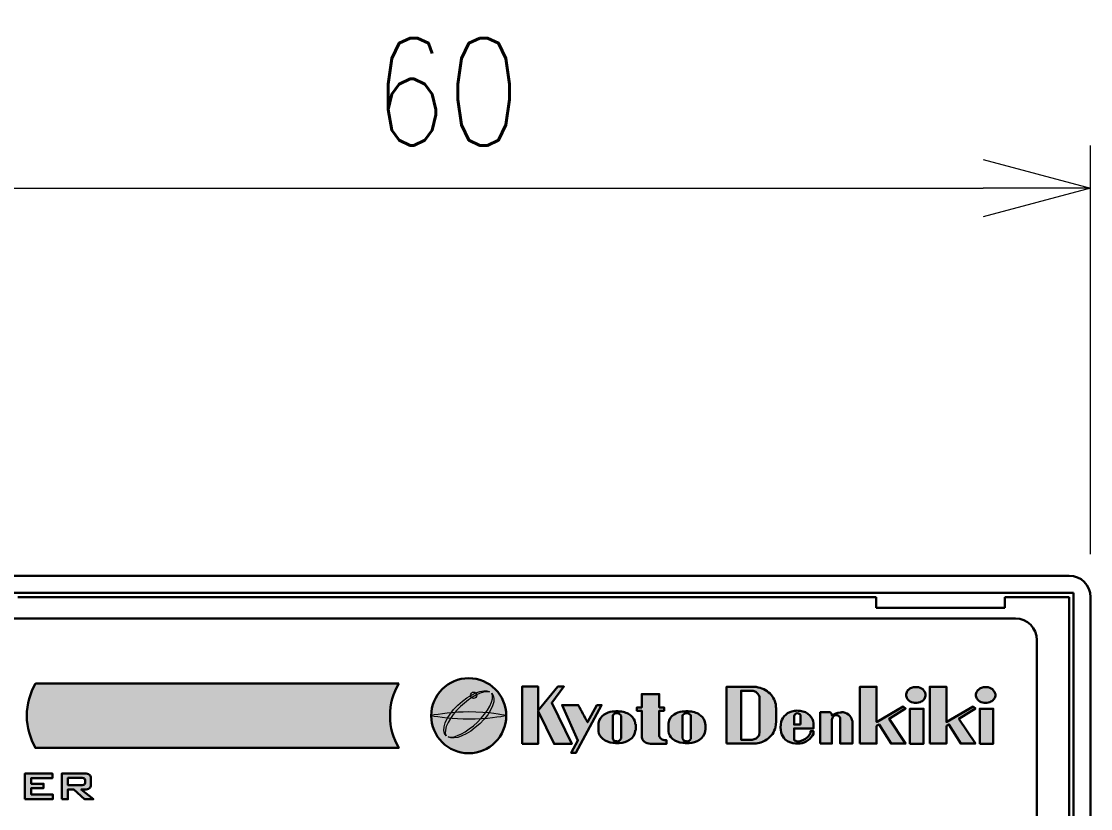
# Model space of a CAD drawing. Header units: millimetres. Extents: x 4 to 387, y 0 to 281.
# Drawn here: x 40.86 to 90.69, y 144.44 to 181.14 of the extents above; entities that cross this region are included whole.
import ezdxf

# ---------------------------------------------------------------- set-up
doc = ezdxf.new("R2010")
doc.units = ezdxf.units.MM
doc.layers.get('0').update_dxf_attribs({"lineweight": 30})
doc.layers.get('Defpoints').update_dxf_attribs({"lineweight": 9})
doc.layers.add('2KD_寸法１', color=7, linetype='Continuous', lineweight=15)
doc.layers.add('2KD_寸法１ @ 2', color=7, linetype='Continuous', lineweight=15)
doc.styles.get("Standard").update_dxf_attribs({"font": 'simplex.shx', "width": 0.8, "bigfont": 'extfont.shx'})
doc.dimstyles.new('KD-STD', dxfattribs={"dimscale": 0, "dimtxt": 2.5, "dimasz": 2.5, "dimexe": 1, "dimexo": 1, "dimgap": 1, "dimtad": 1, "dimdsep": 46, "dimtxsty": 'Standard', "dimblk": 'OPEN30', "dimcen": 0, "dimadec": 0, "dimazin": 0, "dimtfac": 1, "dimtmove": 0, "dimatfit": 3, "dimldrblk": 'OPEN30', "dimfxl": 1, "dimtfill": 1, "dimtolj": 1, "dimtzin": 0, "dimlwd": 15, "dimlwe": 15, "dimarcsym": 0})

# ---------------------------------------------------------------- blocks, each defined once
blk = doc.blocks.new('_Open30')
at = {"lineweight": -2}
for p, q in [((-1, 0.2679), (0, 0)), ((0, 0), (-1, -0.2679)), ((0, 0), (-1, 0))]:
    blk.add_line(p, q, dxfattribs=at)
blk = doc.blocks.new('*D30')
at = {"layer": '2KD_寸法１', "color": 0, "lineweight": 15}
for p, q in [((30.687, 156.298), (30.687, 175.363)), ((90.687, 156.298), (90.687, 175.363)), ((35.687, 173.363), (85.687, 173.363))]:
    blk.add_line(p, q, dxfattribs=at)
at = {"layer": 'Defpoints', "color": 0}
for p in [(90.687, 173.363), (30.687, 154.298), (90.687, 154.298)]:
    blk.add_point(p, dxfattribs=at)
at = {"layer": '2KD_寸法１', "color": 0, "lineweight": 15, "xscale": 5, "yscale": 5, "zscale": 5, "rotation": 180}
blk.add_blockref('_Open30', (30.687, 173.363), dxfattribs=at)
at = {"layer": '2KD_寸法１', "color": 0, "lineweight": 15, "xscale": 5, "yscale": 5, "zscale": 5}
blk.add_blockref('_Open30', (90.687, 173.363), dxfattribs=at)
at = {"layer": '2KD_寸法１', "color": 0, "insert": (60.687, 177.863), "char_height": 5, "attachment_point": 5, "bg_fill": 3, "box_fill_scale": 1.1, "bg_fill_color": 9, "bg_fill_true_color": 13158600, "bg_fill_transparency": 4392426}
blk.add_mtext('\\A1;60', dxfattribs=at)
blk = doc.blocks.new('A$C52B85D9B')
h = blk.add_hatch(color=256)
edge = h.paths.add_edge_path()
edge.add_spline(control_points=[(1.018, -8.28), (1.984, -8.28), (2.767, -7.496), (2.767, -6.529), (2.767, -5.563), (1.984, -4.779), (1.018, -4.779), (0.051, -4.779), (-0.732, -5.563), (-0.732, -6.529), (-0.732, -7.496), (0.051, -8.28), (1.018, -8.28)], knot_values=[0, 0, 0, 0, 1, 1, 1, 2, 2, 2, 3, 3, 3, 4, 4, 4, 4], degree=3, periodic=0)
h = blk.add_hatch(color=256)
edge = h.paths.add_edge_path()
edge.add_spline(control_points=[(-2.245, -5.029), (-2.245, -5.029), (-7.353, -5.029), (-7.353, -5.029), (-7.353, -5.029), (-14.063, -5.029), (-14.063, -5.029), (-14.063, -5.029), (-19.171, -5.029), (-19.171, -5.029), (-19.427, -5.471), (-19.576, -5.983), (-19.576, -6.53), (-19.576, -7.077), (-19.427, -7.588), (-19.172, -8.029), (-19.172, -8.029), (-14.063, -8.029), (-14.063, -8.029), (-14.063, -8.029), (-7.354, -8.029), (-7.354, -8.029), (-7.354, -8.029), (-2.245, -8.029), (-2.245, -8.029), (-2.501, -7.588), (-2.65, -7.077), (-2.65, -6.53), (-2.65, -5.983), (-2.501, -5.471), (-2.245, -5.029)], knot_values=[0, 0, 0, 0, 1, 1, 1, 2, 2, 2, 3, 3, 3, 4, 4, 4, 5, 5, 5, 6, 6, 6, 7, 7, 7, 8, 8, 8, 9, 9, 9, 10, 10, 10, 10], degree=3, periodic=0)
for points in [[(3.508, -7.845), (3.508, -5.17), (4.249, -5.17), (4.249, -6.282), (4.258, -6.291), (5.171, -5.17), (5.457, -5.17), (4.889, -5.928), (5.817, -7.845), (4.994, -7.845), (4.258, -6.319), (4.249, -6.328), (4.249, -7.845)], [(19.249, -7.831), (19.249, -5.182), (20.027, -5.182), (20.027, -6.818), (20.049, -6.818), (21.268, -6.101), (21.376, -6.191), (20.608, -6.67), (21.376, -7.831), (20.699, -7.831), (20.144, -6.937), (20.027, -7.009), (20.027, -7.831)], [(22.501, -7.831), (22.501, -5.182), (23.278, -5.182), (23.278, -6.818), (23.302, -6.818), (24.519, -6.101), (24.629, -6.191), (23.86, -6.67), (24.629, -7.831), (23.951, -7.831), (23.397, -6.937), (23.278, -7.009), (23.278, -7.831)], [(21.58, -7.837), (21.58, -6.207), (22.213, -6.207), (22.213, -7.837)], [(24.833, -7.837), (24.833, -6.207), (25.465, -6.207), (25.465, -7.837)], [(-19.663, -10.422), (-19.663, -9.228), (-18.383, -9.228), (-18.383, -9.439), (-19.37, -9.439), (-19.37, -9.7), (-18.795, -9.7), (-18.795, -9.905), (-19.37, -9.905), (-19.37, -10.198), (-18.368, -10.198), (-18.368, -10.422)]]:
    blk.add_hatch(color=256).paths.add_polyline_path(points)
h = blk.add_hatch(color=256)
edge = h.paths.add_edge_path()
edge.add_spline(control_points=[(13.036, -7.833), (13.036, -7.833), (13.036, -5.182), (13.036, -5.182), (13.036, -5.182), (14.33, -5.182), (14.33, -5.182), (14.33, -5.182), (14.339, -5.191), (14.339, -5.191), (14.339, -5.191), (14.421, -5.191), (14.421, -5.191), (14.667, -5.232), (14.88, -5.335), (15.063, -5.5), (15.22, -5.668), (15.311, -5.857), (15.336, -6.067), (15.336, -6.067), (15.336, -6.143), (15.336, -6.143), (15.336, -6.143), (15.345, -6.152), (15.345, -6.152), (15.345, -6.152), (15.345, -6.867), (15.345, -6.867), (15.345, -6.867), (15.336, -6.876), (15.336, -6.876), (15.336, -6.876), (15.336, -6.961), (15.336, -6.961), (15.302, -7.209), (15.179, -7.422), (14.967, -7.6), (14.804, -7.723), (14.62, -7.799), (14.417, -7.828), (14.417, -7.828), (14.33, -7.828), (14.33, -7.828), (14.33, -7.828), (14.322, -7.833), (14.322, -7.833), (14.322, -7.833), (13.036, -7.833), (13.036, -7.833)], knot_values=[0, 0, 0, 0, 1, 1, 1, 2, 2, 2, 3, 3, 3, 4, 4, 4, 5, 5, 5, 6, 6, 6, 7, 7, 7, 8, 8, 8, 9, 9, 9, 10, 10, 10, 11, 11, 11, 12, 12, 12, 13, 13, 13, 14, 14, 14, 15, 15, 15, 16, 16, 16, 16], degree=3, periodic=0)
edge = h.paths.add_edge_path(flags=16)
edge.add_spline(control_points=[(14.408, -7.588), (14.481, -7.542), (14.529, -7.485), (14.554, -7.418), (14.554, -7.418), (14.576, -7.297), (14.576, -7.297), (14.576, -7.297), (14.576, -5.722), (14.576, -5.722), (14.57, -5.612), (14.522, -5.521), (14.431, -5.446), (14.385, -5.407), (14.332, -5.384), (14.272, -5.376), (14.272, -5.376), (14.186, -5.376), (14.186, -5.376), (14.186, -5.376), (14.176, -5.367), (14.176, -5.367), (14.176, -5.367), (13.708, -5.367), (13.708, -5.367), (13.708, -5.367), (13.708, -7.652), (13.708, -7.652), (13.708, -7.652), (14.23, -7.652), (14.23, -7.652), (14.292, -7.64), (14.35, -7.618), (14.408, -7.588)], knot_values=[0, 0, 0, 0, 1, 1, 1, 2, 2, 2, 3, 3, 3, 4, 4, 4, 5, 5, 5, 6, 6, 6, 7, 7, 7, 8, 8, 8, 9, 9, 9, 10, 10, 10, 11, 11, 11, 11], degree=3, periodic=0)
h = blk.add_hatch(color=256)
edge = h.paths.add_edge_path()
edge.add_spline(control_points=[(21.795, -5.931), (21.698, -5.917), (21.607, -5.879), (21.523, -5.819), (21.484, -5.786), (21.452, -5.747), (21.428, -5.701), (21.428, -5.701), (21.406, -5.61), (21.406, -5.61), (21.406, -5.61), (21.406, -5.525), (21.406, -5.525), (21.416, -5.458), (21.443, -5.398), (21.486, -5.346), (21.525, -5.304), (21.567, -5.27), (21.613, -5.246), (21.674, -5.222), (21.735, -5.204), (21.795, -5.194), (21.795, -5.194), (21.908, -5.194), (21.908, -5.194), (22.008, -5.204), (22.097, -5.24), (22.177, -5.3), (22.228, -5.349), (22.265, -5.405), (22.289, -5.467), (22.289, -5.467), (22.311, -5.525), (22.311, -5.525), (22.311, -5.525), (22.311, -5.61), (22.311, -5.61), (22.295, -5.67), (22.267, -5.726), (22.228, -5.776), (22.179, -5.829), (22.121, -5.868), (22.054, -5.895), (22.054, -5.895), (21.908, -5.931), (21.908, -5.931), (21.908, -5.931), (21.795, -5.931), (21.795, -5.931)], knot_values=[0, 0, 0, 0, 1, 1, 1, 2, 2, 2, 3, 3, 3, 4, 4, 4, 5, 5, 5, 6, 6, 6, 7, 7, 7, 8, 8, 8, 9, 9, 9, 10, 10, 10, 11, 11, 11, 12, 12, 12, 13, 13, 13, 14, 14, 14, 15, 15, 15, 16, 16, 16, 16], degree=3, periodic=0)
h = blk.add_hatch(color=256)
edge = h.paths.add_edge_path()
edge.add_spline(control_points=[(25.047, -5.931), (24.95, -5.917), (24.859, -5.879), (24.774, -5.819), (24.735, -5.786), (24.704, -5.747), (24.68, -5.701), (24.68, -5.701), (24.658, -5.61), (24.658, -5.61), (24.658, -5.61), (24.658, -5.525), (24.658, -5.525), (24.668, -5.458), (24.695, -5.398), (24.738, -5.346), (24.777, -5.304), (24.819, -5.27), (24.865, -5.246), (24.926, -5.222), (24.986, -5.204), (25.047, -5.194), (25.047, -5.194), (25.16, -5.194), (25.16, -5.194), (25.259, -5.204), (25.349, -5.24), (25.429, -5.3), (25.48, -5.349), (25.517, -5.405), (25.542, -5.467), (25.542, -5.467), (25.563, -5.525), (25.563, -5.525), (25.563, -5.525), (25.563, -5.61), (25.563, -5.61), (25.546, -5.67), (25.518, -5.726), (25.48, -5.776), (25.431, -5.829), (25.373, -5.868), (25.305, -5.895), (25.305, -5.895), (25.16, -5.931), (25.16, -5.931), (25.16, -5.931), (25.047, -5.931), (25.047, -5.931)], knot_values=[0, 0, 0, 0, 1, 1, 1, 2, 2, 2, 3, 3, 3, 4, 4, 4, 5, 5, 5, 6, 6, 6, 7, 7, 7, 8, 8, 8, 9, 9, 9, 10, 10, 10, 11, 11, 11, 12, 12, 12, 13, 13, 13, 14, 14, 14, 15, 15, 15, 16, 16, 16, 16], degree=3, periodic=0)
h = blk.add_hatch(color=256)
edge = h.paths.add_edge_path()
edge.add_spline(control_points=[(9.487, -7.837), (9.373, -7.834), (9.273, -7.799), (9.188, -7.73), (9.13, -7.678), (9.095, -7.617), (9.083, -7.548), (9.083, -7.548), (9.083, -6.3), (9.083, -6.3), (9.083, -6.3), (8.857, -6.3), (8.857, -6.3), (8.857, -6.3), (8.857, -6.14), (8.857, -6.14), (8.857, -6.14), (9.083, -6.14), (9.083, -6.14), (9.083, -6.14), (9.083, -5.522), (9.083, -5.522), (9.083, -5.522), (9.894, -5.522), (9.894, -5.522), (9.894, -5.522), (9.894, -6.14), (9.894, -6.14), (9.894, -6.14), (10.123, -6.14), (10.123, -6.14), (10.123, -6.14), (10.123, -6.3), (10.123, -6.3), (10.123, -6.3), (9.894, -6.3), (9.894, -6.3), (9.894, -6.3), (9.894, -7.476), (9.894, -7.476), (9.916, -7.539), (9.961, -7.592), (10.032, -7.636), (10.092, -7.663), (10.16, -7.676), (10.236, -7.676), (10.236, -7.676), (10.236, -7.837), (10.236, -7.837), (10.236, -7.837), (10.225, -7.837), (10.225, -7.837), (10.225, -7.837), (9.487, -7.837), (9.487, -7.837)], knot_values=[0, 0, 0, 0, 1, 1, 1, 2, 2, 2, 3, 3, 3, 4, 4, 4, 5, 5, 5, 6, 6, 6, 7, 7, 7, 8, 8, 8, 9, 9, 9, 10, 10, 10, 11, 11, 11, 12, 12, 12, 13, 13, 13, 14, 14, 14, 15, 15, 15, 16, 16, 16, 17, 17, 17, 18, 18, 18, 18], degree=3, periodic=0)
h = blk.add_hatch(color=256)
edge = h.paths.add_edge_path()
edge.add_spline(control_points=[(2.768, -6.524), (2.505, -6.559), (1.906, -6.678), (0.994, -6.678), (0.366, -6.678), (-0.429, -6.584), (-0.725, -6.524), (-0.406, -6.45), (0.366, -6.355), (0.994, -6.355), (2.008, -6.355), (2.569, -6.498), (2.768, -6.524)], knot_values=[0, 0, 0, 0, 1, 1, 1, 2, 2, 2, 3, 3, 3, 4, 4, 4, 4], degree=3, periodic=0)
h = blk.add_hatch(color=256)
edge = h.paths.add_edge_path()
edge.add_spline(control_points=[(5.807, -8.267), (5.807, -8.267), (5.799, -8.261), (5.799, -8.261), (5.799, -8.261), (6.105, -7.682), (6.105, -7.682), (6.105, -7.682), (5.367, -6.031), (5.367, -6.031), (5.367, -6.031), (6.126, -6.031), (6.126, -6.031), (6.262, -6.305), (6.407, -6.574), (6.559, -6.837), (6.559, -6.837), (6.995, -6.031), (6.995, -6.031), (6.995, -6.031), (7.21, -6.031), (7.21, -6.031), (7.21, -6.031), (7.21, -6.037), (7.21, -6.037), (7.21, -6.037), (6.013, -8.267), (6.013, -8.267), (6.013, -8.267), (5.807, -8.267), (5.807, -8.267)], knot_values=[0, 0, 0, 0, 1, 1, 1, 2, 2, 2, 3, 3, 3, 4, 4, 4, 5, 5, 5, 6, 6, 6, 7, 7, 7, 8, 8, 8, 9, 9, 9, 10, 10, 10, 10], degree=3, periodic=0)
h = blk.add_hatch(color=256)
edge = h.paths.add_edge_path()
edge.add_spline(control_points=[(7.87, -7.809), (7.87, -7.809), (7.798, -7.8), (7.798, -7.8), (7.798, -7.8), (7.743, -7.8), (7.743, -7.8), (7.556, -7.782), (7.397, -7.718), (7.267, -7.609), (7.15, -7.506), (7.084, -7.391), (7.067, -7.264), (7.067, -7.264), (7.067, -7.209), (7.067, -7.209), (7.067, -7.209), (7.067, -7.206), (7.067, -7.206), (7.067, -7.206), (7.067, -6.925), (7.067, -6.925), (7.067, -6.925), (7.067, -6.918), (7.067, -6.918), (7.067, -6.918), (7.067, -6.87), (7.067, -6.87), (7.091, -6.712), (7.18, -6.579), (7.336, -6.47), (7.447, -6.399), (7.575, -6.354), (7.717, -6.333), (7.717, -6.333), (7.772, -6.333), (7.772, -6.333), (7.772, -6.333), (7.776, -6.331), (7.776, -6.331), (7.776, -6.331), (7.874, -6.331), (7.874, -6.331), (7.874, -6.331), (7.881, -6.321), (7.881, -6.321), (7.881, -6.321), (7.99, -6.321), (7.99, -6.321), (7.99, -6.321), (7.993, -6.331), (7.993, -6.331), (7.993, -6.331), (8.066, -6.331), (8.066, -6.331), (8.268, -6.343), (8.436, -6.407), (8.572, -6.525), (8.693, -6.624), (8.762, -6.739), (8.779, -6.87), (8.779, -6.87), (8.779, -6.925), (8.779, -6.925), (8.779, -6.925), (8.798, -6.927), (8.798, -6.927), (8.798, -6.927), (8.798, -7.206), (8.798, -7.206), (8.798, -7.206), (8.779, -7.209), (8.779, -7.209), (8.779, -7.209), (8.779, -7.264), (8.779, -7.264), (8.752, -7.419), (8.664, -7.551), (8.514, -7.658), (8.373, -7.749), (8.213, -7.799), (8.034, -7.809), (8.034, -7.809), (7.987, -7.809), (7.987, -7.809), (7.987, -7.809), (7.979, -7.809), (7.979, -7.809), (7.979, -7.809), (7.87, -7.809), (7.87, -7.809)], knot_values=[0, 0, 0, 0, 1, 1, 1, 2, 2, 2, 3, 3, 3, 4, 4, 4, 5, 5, 5, 6, 6, 6, 7, 7, 7, 8, 8, 8, 9, 9, 9, 10, 10, 10, 11, 11, 11, 12, 12, 12, 13, 13, 13, 14, 14, 14, 15, 15, 15, 16, 16, 16, 17, 17, 17, 18, 18, 18, 19, 19, 19, 20, 20, 20, 21, 21, 21, 22, 22, 22, 23, 23, 23, 24, 24, 24, 25, 25, 25, 26, 26, 26, 27, 27, 27, 28, 28, 28, 29, 29, 29, 30, 30, 30, 30], degree=3, periodic=0)
edge = h.paths.add_edge_path(flags=16)
edge.add_spline(control_points=[(8.034, -7.697), (8.07, -7.673), (8.095, -7.645), (8.11, -7.615), (8.11, -7.615), (8.117, -7.591), (8.117, -7.591), (8.117, -7.591), (8.117, -6.543), (8.117, -6.543), (8.112, -6.508), (8.091, -6.478), (8.052, -6.452), (8.03, -6.432), (8, -6.417), (7.961, -6.41), (7.961, -6.41), (7.881, -6.41), (7.881, -6.41), (7.845, -6.417), (7.812, -6.432), (7.783, -6.452), (7.754, -6.478), (7.736, -6.508), (7.728, -6.543), (7.728, -6.543), (7.728, -7.591), (7.728, -7.591), (7.738, -7.623), (7.756, -7.654), (7.783, -7.682), (7.829, -7.714), (7.883, -7.729), (7.943, -7.725), (7.977, -7.722), (8.007, -7.713), (8.034, -7.697)], knot_values=[0, 0, 0, 0, 1, 1, 1, 2, 2, 2, 3, 3, 3, 4, 4, 4, 5, 5, 5, 6, 6, 6, 7, 7, 7, 8, 8, 8, 9, 9, 9, 10, 10, 10, 11, 11, 11, 12, 12, 12, 12], degree=3, periodic=0)
h = blk.add_hatch(color=256)
edge = h.paths.add_edge_path()
edge.add_spline(control_points=[(11.125, -7.809), (11.125, -7.809), (11.052, -7.8), (11.052, -7.8), (11.052, -7.8), (10.998, -7.8), (10.998, -7.8), (10.811, -7.782), (10.652, -7.718), (10.521, -7.609), (10.405, -7.506), (10.338, -7.391), (10.321, -7.264), (10.321, -7.264), (10.321, -7.209), (10.321, -7.209), (10.321, -7.209), (10.321, -7.206), (10.321, -7.206), (10.321, -7.206), (10.321, -6.925), (10.321, -6.925), (10.321, -6.925), (10.321, -6.918), (10.321, -6.918), (10.321, -6.918), (10.321, -6.87), (10.321, -6.87), (10.346, -6.712), (10.435, -6.579), (10.59, -6.47), (10.702, -6.399), (10.829, -6.354), (10.972, -6.333), (10.972, -6.333), (11.027, -6.333), (11.027, -6.333), (11.027, -6.333), (11.031, -6.331), (11.031, -6.331), (11.031, -6.331), (11.128, -6.331), (11.128, -6.331), (11.128, -6.331), (11.136, -6.321), (11.136, -6.321), (11.136, -6.321), (11.245, -6.321), (11.245, -6.321), (11.245, -6.321), (11.248, -6.331), (11.248, -6.331), (11.248, -6.331), (11.321, -6.331), (11.321, -6.331), (11.523, -6.343), (11.691, -6.407), (11.826, -6.525), (11.948, -6.624), (12.017, -6.739), (12.034, -6.87), (12.034, -6.87), (12.034, -6.925), (12.034, -6.925), (12.034, -6.925), (12.052, -6.927), (12.052, -6.927), (12.052, -6.927), (12.052, -7.206), (12.052, -7.206), (12.052, -7.206), (12.034, -7.209), (12.034, -7.209), (12.034, -7.209), (12.034, -7.264), (12.034, -7.264), (12.007, -7.419), (11.919, -7.551), (11.769, -7.658), (11.628, -7.749), (11.467, -7.799), (11.288, -7.809), (11.288, -7.809), (11.241, -7.809), (11.241, -7.809), (11.241, -7.809), (11.234, -7.809), (11.234, -7.809), (11.234, -7.809), (11.125, -7.809), (11.125, -7.809)], knot_values=[0, 0, 0, 0, 1, 1, 1, 2, 2, 2, 3, 3, 3, 4, 4, 4, 5, 5, 5, 6, 6, 6, 7, 7, 7, 8, 8, 8, 9, 9, 9, 10, 10, 10, 11, 11, 11, 12, 12, 12, 13, 13, 13, 14, 14, 14, 15, 15, 15, 16, 16, 16, 17, 17, 17, 18, 18, 18, 19, 19, 19, 20, 20, 20, 21, 21, 21, 22, 22, 22, 23, 23, 23, 24, 24, 24, 25, 25, 25, 26, 26, 26, 27, 27, 27, 28, 28, 28, 29, 29, 29, 30, 30, 30, 30], degree=3, periodic=0)
edge = h.paths.add_edge_path(flags=16)
edge.add_spline(control_points=[(11.288, -7.697), (11.325, -7.673), (11.35, -7.645), (11.365, -7.615), (11.365, -7.615), (11.372, -7.591), (11.372, -7.591), (11.372, -7.591), (11.372, -6.543), (11.372, -6.543), (11.367, -6.508), (11.346, -6.478), (11.307, -6.452), (11.285, -6.432), (11.255, -6.417), (11.216, -6.41), (11.216, -6.41), (11.136, -6.41), (11.136, -6.41), (11.1, -6.417), (11.066, -6.432), (11.038, -6.452), (11.009, -6.478), (10.991, -6.508), (10.983, -6.543), (10.983, -6.543), (10.983, -7.591), (10.983, -7.591), (10.993, -7.623), (11.011, -7.654), (11.038, -7.682), (11.084, -7.714), (11.137, -7.729), (11.197, -7.725), (11.232, -7.722), (11.262, -7.713), (11.288, -7.697)], knot_values=[0, 0, 0, 0, 1, 1, 1, 2, 2, 2, 3, 3, 3, 4, 4, 4, 5, 5, 5, 6, 6, 6, 7, 7, 7, 8, 8, 8, 9, 9, 9, 10, 10, 10, 11, 11, 11, 12, 12, 12, 12], degree=3, periodic=0)
h = blk.add_hatch(color=256)
edge = h.paths.add_edge_path()
edge.add_spline(control_points=[(16.253, -7.824), (16.064, -7.817), (15.902, -7.753), (15.766, -7.636), (15.676, -7.542), (15.615, -7.434), (15.58, -7.315), (15.537, -7.158), (15.537, -6.992), (15.58, -6.818), (15.615, -6.693), (15.685, -6.581), (15.791, -6.482), (15.903, -6.389), (16.038, -6.332), (16.195, -6.31), (16.275, -6.289), (16.366, -6.289), (16.468, -6.31), (16.637, -6.323), (16.785, -6.391), (16.911, -6.513), (17.013, -6.619), (17.074, -6.742), (17.093, -6.879), (17.093, -6.879), (17.093, -7.119), (17.093, -7.119), (17.093, -7.119), (16.177, -7.119), (16.177, -7.119), (16.177, -7.119), (16.177, -7.64), (16.177, -7.64), (16.177, -7.64), (16.202, -7.685), (16.202, -7.685), (16.239, -7.703), (16.275, -7.716), (16.311, -7.725), (16.311, -7.725), (16.395, -7.725), (16.395, -7.725), (16.555, -7.704), (16.694, -7.638), (16.813, -7.527), (16.864, -7.471), (16.908, -7.408), (16.944, -7.339), (16.944, -7.339), (16.944, -7.257), (16.944, -7.257), (16.944, -7.257), (17.093, -7.257), (17.093, -7.257), (17.093, -7.257), (17.093, -7.379), (17.093, -7.379), (17.033, -7.49), (16.947, -7.587), (16.835, -7.67), (16.723, -7.755), (16.597, -7.806), (16.457, -7.824), (16.457, -7.824), (16.253, -7.824), (16.253, -7.824)], knot_values=[0, 0, 0, 0, 1, 1, 1, 2, 2, 2, 3, 3, 3, 4, 4, 4, 5, 5, 5, 6, 6, 6, 7, 7, 7, 8, 8, 8, 9, 9, 9, 10, 10, 10, 11, 11, 11, 12, 12, 12, 13, 13, 13, 14, 14, 14, 15, 15, 15, 16, 16, 16, 17, 17, 17, 18, 18, 18, 19, 19, 19, 20, 20, 20, 21, 21, 21, 22, 22, 22, 22], degree=3, periodic=0)
edge = h.paths.add_edge_path(flags=16)
edge.add_spline(control_points=[(16.486, -6.943), (16.486, -6.943), (16.486, -6.534), (16.486, -6.534), (16.484, -6.506), (16.47, -6.479), (16.446, -6.455), (16.412, -6.428), (16.371, -6.415), (16.322, -6.415), (16.286, -6.42), (16.254, -6.433), (16.228, -6.455), (16.201, -6.485), (16.185, -6.518), (16.177, -6.552), (16.177, -6.552), (16.177, -6.943), (16.177, -6.943), (16.177, -6.943), (16.486, -6.943), (16.486, -6.943)], knot_values=[0, 0, 0, 0, 1, 1, 1, 2, 2, 2, 3, 3, 3, 4, 4, 4, 5, 5, 5, 6, 6, 6, 7, 7, 7, 7], degree=3, periodic=0)
h = blk.add_hatch(color=256)
edge = h.paths.add_edge_path()
edge.add_spline(control_points=[(17.399, -7.833), (17.399, -7.833), (17.399, -6.37), (17.399, -6.37), (17.399, -6.37), (17.86, -6.37), (17.86, -6.37), (17.86, -6.37), (17.941, -6.455), (17.941, -6.455), (17.941, -6.455), (17.941, -6.525), (17.941, -6.525), (17.941, -6.525), (17.944, -6.527), (17.944, -6.527), (18.06, -6.447), (18.189, -6.399), (18.33, -6.382), (18.33, -6.382), (18.377, -6.382), (18.377, -6.382), (18.377, -6.382), (18.384, -6.37), (18.384, -6.37), (18.384, -6.37), (18.472, -6.37), (18.472, -6.37), (18.59, -6.392), (18.692, -6.449), (18.777, -6.54), (18.84, -6.612), (18.879, -6.695), (18.897, -6.788), (18.897, -6.788), (18.897, -7.833), (18.897, -7.833), (18.897, -7.833), (18.333, -7.833), (18.333, -7.833), (18.333, -7.833), (18.333, -6.664), (18.333, -6.664), (18.331, -6.613), (18.304, -6.569), (18.253, -6.53), (18.253, -6.53), (18.184, -6.5), (18.184, -6.5), (18.184, -6.5), (18.108, -6.5), (18.108, -6.5), (18.071, -6.508), (18.04, -6.527), (18.013, -6.555), (17.977, -6.603), (17.953, -6.655), (17.941, -6.709), (17.941, -6.709), (17.941, -7.833), (17.941, -7.833), (17.941, -7.833), (17.399, -7.833), (17.399, -7.833)], knot_values=[0, 0, 0, 0, 1, 1, 1, 2, 2, 2, 3, 3, 3, 4, 4, 4, 5, 5, 5, 6, 6, 6, 7, 7, 7, 8, 8, 8, 9, 9, 9, 10, 10, 10, 11, 11, 11, 12, 12, 12, 13, 13, 13, 14, 14, 14, 15, 15, 15, 16, 16, 16, 17, 17, 17, 18, 18, 18, 19, 19, 19, 20, 20, 20, 21, 21, 21, 21], degree=3, periodic=0)
h = blk.add_hatch(color=256)
edge = h.paths.add_edge_path()
edge.add_spline(control_points=[(-17.947, -10.422), (-17.947, -10.422), (-17.947, -9.228), (-17.947, -9.228), (-17.947, -9.228), (-16.873, -9.228), (-16.873, -9.228), (-16.774, -9.228), (-16.703, -9.247), (-16.659, -9.283), (-16.615, -9.319), (-16.593, -9.378), (-16.593, -9.46), (-16.593, -9.46), (-16.593, -9.741), (-16.593, -9.741), (-16.593, -9.822), (-16.615, -9.88), (-16.659, -9.916), (-16.703, -9.952), (-16.774, -9.97), (-16.873, -9.97), (-16.873, -9.97), (-17.037, -9.97), (-17.037, -9.97), (-17.037, -9.97), (-16.469, -10.422), (-16.469, -10.422), (-16.469, -10.422), (-16.886, -10.422), (-16.886, -10.422), (-16.886, -10.422), (-17.387, -9.97), (-17.387, -9.97), (-17.387, -9.97), (-17.661, -9.97), (-17.661, -9.97), (-17.661, -9.97), (-17.661, -10.422), (-17.661, -10.422), (-17.661, -10.422), (-17.947, -10.422), (-17.947, -10.422)], knot_values=[0, 0, 0, 0, 1, 1, 1, 2, 2, 2, 3, 3, 3, 4, 4, 4, 5, 5, 5, 6, 6, 6, 7, 7, 7, 8, 8, 8, 9, 9, 9, 10, 10, 10, 11, 11, 11, 12, 12, 12, 13, 13, 13, 14, 14, 14, 14], degree=3, periodic=0)
edge = h.paths.add_edge_path(flags=16)
edge.add_spline(control_points=[(-16.997, -9.434), (-16.997, -9.434), (-17.661, -9.434), (-17.661, -9.434), (-17.661, -9.434), (-17.661, -9.764), (-17.661, -9.764), (-17.661, -9.764), (-16.997, -9.764), (-16.997, -9.764), (-16.946, -9.764), (-16.911, -9.757), (-16.893, -9.742), (-16.873, -9.728), (-16.864, -9.703), (-16.864, -9.668), (-16.864, -9.668), (-16.864, -9.53), (-16.864, -9.53), (-16.864, -9.495), (-16.873, -9.471), (-16.893, -9.456), (-16.911, -9.441), (-16.946, -9.434), (-16.997, -9.434)], knot_values=[0, 0, 0, 0, 1, 1, 1, 2, 2, 2, 3, 3, 3, 4, 4, 4, 5, 5, 5, 6, 6, 6, 7, 7, 7, 8, 8, 8, 8], degree=3, periodic=0)
for p, q in [((-29, 0), (29, 0)), ((-29.2, -0.8), (29.2, -0.8)), ((29.2, -0.8), (29.2, -73.7)), ((-20, -1), (20, -1)), ((20, -1.5), (20, -1)), ((26, -1), (26, -1.5)), ((26, -1), (29, -1)), ((29, -1), (29, -74.5)), ((30, -1), (30, -73.7)), ((26, -1.5), (20, -1.5))]:
    blk.add_line(p, q)
for points in [[(3.508, -7.845), (3.508, -5.17), (4.249, -5.17), (4.249, -6.282), (4.258, -6.291), (5.171, -5.17), (5.457, -5.17), (4.889, -5.928), (5.817, -7.845), (4.994, -7.845), (4.258, -6.319), (4.249, -6.328), (4.249, -7.845), (3.508, -7.845)], [(19.249, -7.831), (19.249, -5.182), (20.027, -5.182), (20.027, -6.818), (20.049, -6.818), (21.268, -6.101), (21.376, -6.191), (20.608, -6.67), (21.376, -7.831), (20.699, -7.831), (20.144, -6.937), (20.027, -7.009), (20.027, -7.831), (19.249, -7.831)], [(22.501, -7.831), (22.501, -5.182), (23.278, -5.182), (23.278, -6.818), (23.302, -6.818), (24.519, -6.101), (24.629, -6.191), (23.86, -6.67), (24.629, -7.831), (23.951, -7.831), (23.397, -6.937), (23.278, -7.009), (23.278, -7.831), (22.501, -7.831)], [(21.58, -7.837), (21.58, -6.207), (22.213, -6.207), (22.213, -7.837), (21.58, -7.837)], [(24.833, -7.837), (24.833, -6.207), (25.465, -6.207), (25.465, -7.837), (24.833, -7.837)], [(-19.663, -10.422), (-19.663, -9.228), (-18.383, -9.228), (-18.383, -9.439), (-19.37, -9.439), (-19.37, -9.7), (-18.795, -9.7), (-18.795, -9.905), (-19.37, -9.905), (-19.37, -10.198), (-18.368, -10.198), (-18.368, -10.422), (-19.663, -10.422)]]:
    blk.add_lwpolyline(points)
blk.add_arc((29, -1), 1, 0, 90)
for points in [[(25.5, -2), (25.5, -2), (-25.5, -2), (-25.5, -2)], [(26.5, -2), (26.5, -2), (25.5, -2), (25.5, -2)], [(27.5, -3), (27.5, -2.448), (27.053, -2), (26.5, -2)], [(27.5, -4), (27.5, -4), (27.5, -3), (27.5, -3)], [(27.5, -78), (27.5, -78), (27.5, -4), (27.5, -4)]]:
    blk.add_open_spline(points, degree=3)
for points, knots in [([(1.018, -8.28), (1.984, -8.28), (2.767, -7.496), (2.767, -6.529), (2.767, -5.563), (1.984, -4.779), (1.018, -4.779), (0.051, -4.779), (-0.732, -5.563), (-0.732, -6.529), (-0.732, -7.496), (0.051, -8.28), (1.018, -8.28)], [0, 0, 0, 0, 1, 1, 1, 2, 2, 2, 3, 3, 3, 4, 4, 4, 4]), ([(-2.245, -5.029), (-2.245, -5.029), (-7.353, -5.029), (-7.353, -5.029), (-7.353, -5.029), (-14.063, -5.029), (-14.063, -5.029), (-14.063, -5.029), (-19.171, -5.029), (-19.171, -5.029), (-19.427, -5.471), (-19.576, -5.983), (-19.576, -6.53), (-19.576, -7.077), (-19.427, -7.588), (-19.172, -8.029), (-19.172, -8.029), (-14.063, -8.029), (-14.063, -8.029), (-14.063, -8.029), (-7.354, -8.029), (-7.354, -8.029), (-7.354, -8.029), (-2.245, -8.029), (-2.245, -8.029), (-2.501, -7.588), (-2.65, -7.077), (-2.65, -6.53), (-2.65, -5.983), (-2.501, -5.471), (-2.245, -5.029)], [0, 0, 0, 0, 1, 1, 1, 2, 2, 2, 3, 3, 3, 4, 4, 4, 5, 5, 5, 6, 6, 6, 7, 7, 7, 8, 8, 8, 9, 9, 9, 10, 10, 10, 10]), ([(13.036, -7.833), (13.036, -7.833), (13.036, -5.182), (13.036, -5.182), (13.036, -5.182), (14.33, -5.182), (14.33, -5.182), (14.33, -5.182), (14.339, -5.191), (14.339, -5.191), (14.339, -5.191), (14.421, -5.191), (14.421, -5.191), (14.667, -5.232), (14.88, -5.335), (15.063, -5.5), (15.22, -5.668), (15.311, -5.857), (15.336, -6.067), (15.336, -6.067), (15.336, -6.143), (15.336, -6.143), (15.336, -6.143), (15.345, -6.152), (15.345, -6.152), (15.345, -6.152), (15.345, -6.867), (15.345, -6.867), (15.345, -6.867), (15.336, -6.876), (15.336, -6.876), (15.336, -6.876), (15.336, -6.961), (15.336, -6.961), (15.302, -7.209), (15.179, -7.422), (14.967, -7.6), (14.804, -7.723), (14.62, -7.799), (14.417, -7.828), (14.417, -7.828), (14.33, -7.828), (14.33, -7.828), (14.33, -7.828), (14.322, -7.833), (14.322, -7.833), (14.322, -7.833), (13.036, -7.833), (13.036, -7.833)], [0, 0, 0, 0, 1, 1, 1, 2, 2, 2, 3, 3, 3, 4, 4, 4, 5, 5, 5, 6, 6, 6, 7, 7, 7, 8, 8, 8, 9, 9, 9, 10, 10, 10, 11, 11, 11, 12, 12, 12, 13, 13, 13, 14, 14, 14, 15, 15, 15, 16, 16, 16, 16]), ([(14.408, -7.588), (14.481, -7.542), (14.529, -7.485), (14.554, -7.418), (14.554, -7.418), (14.576, -7.297), (14.576, -7.297), (14.576, -7.297), (14.576, -5.722), (14.576, -5.722), (14.57, -5.612), (14.522, -5.521), (14.431, -5.446), (14.385, -5.407), (14.332, -5.384), (14.272, -5.376), (14.272, -5.376), (14.186, -5.376), (14.186, -5.376), (14.186, -5.376), (14.176, -5.367), (14.176, -5.367), (14.176, -5.367), (13.708, -5.367), (13.708, -5.367), (13.708, -5.367), (13.708, -7.652), (13.708, -7.652), (13.708, -7.652), (14.23, -7.652), (14.23, -7.652), (14.292, -7.64), (14.35, -7.618), (14.408, -7.588)], [0, 0, 0, 0, 1, 1, 1, 2, 2, 2, 3, 3, 3, 4, 4, 4, 5, 5, 5, 6, 6, 6, 7, 7, 7, 8, 8, 8, 9, 9, 9, 10, 10, 10, 11, 11, 11, 11]), ([(21.795, -5.931), (21.698, -5.917), (21.607, -5.879), (21.523, -5.819), (21.484, -5.786), (21.452, -5.747), (21.428, -5.701), (21.428, -5.701), (21.406, -5.61), (21.406, -5.61), (21.406, -5.61), (21.406, -5.525), (21.406, -5.525), (21.416, -5.458), (21.443, -5.398), (21.486, -5.346), (21.525, -5.304), (21.567, -5.27), (21.613, -5.246), (21.674, -5.222), (21.735, -5.204), (21.795, -5.194), (21.795, -5.194), (21.908, -5.194), (21.908, -5.194), (22.008, -5.204), (22.097, -5.24), (22.177, -5.3), (22.228, -5.349), (22.265, -5.405), (22.289, -5.467), (22.289, -5.467), (22.311, -5.525), (22.311, -5.525), (22.311, -5.525), (22.311, -5.61), (22.311, -5.61), (22.295, -5.67), (22.267, -5.726), (22.228, -5.776), (22.179, -5.829), (22.121, -5.868), (22.054, -5.895), (22.054, -5.895), (21.908, -5.931), (21.908, -5.931), (21.908, -5.931), (21.795, -5.931), (21.795, -5.931)], [0, 0, 0, 0, 1, 1, 1, 2, 2, 2, 3, 3, 3, 4, 4, 4, 5, 5, 5, 6, 6, 6, 7, 7, 7, 8, 8, 8, 9, 9, 9, 10, 10, 10, 11, 11, 11, 12, 12, 12, 13, 13, 13, 14, 14, 14, 15, 15, 15, 16, 16, 16, 16]), ([(25.047, -5.931), (24.95, -5.917), (24.859, -5.879), (24.774, -5.819), (24.735, -5.786), (24.704, -5.747), (24.68, -5.701), (24.68, -5.701), (24.658, -5.61), (24.658, -5.61), (24.658, -5.61), (24.658, -5.525), (24.658, -5.525), (24.668, -5.458), (24.695, -5.398), (24.738, -5.346), (24.777, -5.304), (24.819, -5.27), (24.865, -5.246), (24.926, -5.222), (24.986, -5.204), (25.047, -5.194), (25.047, -5.194), (25.16, -5.194), (25.16, -5.194), (25.259, -5.204), (25.349, -5.24), (25.429, -5.3), (25.48, -5.349), (25.517, -5.405), (25.542, -5.467), (25.542, -5.467), (25.563, -5.525), (25.563, -5.525), (25.563, -5.525), (25.563, -5.61), (25.563, -5.61), (25.546, -5.67), (25.518, -5.726), (25.48, -5.776), (25.431, -5.829), (25.373, -5.868), (25.305, -5.895), (25.305, -5.895), (25.16, -5.931), (25.16, -5.931), (25.16, -5.931), (25.047, -5.931), (25.047, -5.931)], [0, 0, 0, 0, 1, 1, 1, 2, 2, 2, 3, 3, 3, 4, 4, 4, 5, 5, 5, 6, 6, 6, 7, 7, 7, 8, 8, 8, 9, 9, 9, 10, 10, 10, 11, 11, 11, 12, 12, 12, 13, 13, 13, 14, 14, 14, 15, 15, 15, 16, 16, 16, 16]), ([(9.487, -7.837), (9.373, -7.834), (9.273, -7.799), (9.188, -7.73), (9.13, -7.678), (9.095, -7.617), (9.083, -7.548), (9.083, -7.548), (9.083, -6.3), (9.083, -6.3), (9.083, -6.3), (8.857, -6.3), (8.857, -6.3), (8.857, -6.3), (8.857, -6.14), (8.857, -6.14), (8.857, -6.14), (9.083, -6.14), (9.083, -6.14), (9.083, -6.14), (9.083, -5.522), (9.083, -5.522), (9.083, -5.522), (9.894, -5.522), (9.894, -5.522), (9.894, -5.522), (9.894, -6.14), (9.894, -6.14), (9.894, -6.14), (10.123, -6.14), (10.123, -6.14), (10.123, -6.14), (10.123, -6.3), (10.123, -6.3), (10.123, -6.3), (9.894, -6.3), (9.894, -6.3), (9.894, -6.3), (9.894, -7.476), (9.894, -7.476), (9.916, -7.539), (9.961, -7.592), (10.032, -7.636), (10.092, -7.663), (10.16, -7.676), (10.236, -7.676), (10.236, -7.676), (10.236, -7.837), (10.236, -7.837), (10.236, -7.837), (10.225, -7.837), (10.225, -7.837), (10.225, -7.837), (9.487, -7.837), (9.487, -7.837)], [0, 0, 0, 0, 1, 1, 1, 2, 2, 2, 3, 3, 3, 4, 4, 4, 5, 5, 5, 6, 6, 6, 7, 7, 7, 8, 8, 8, 9, 9, 9, 10, 10, 10, 11, 11, 11, 12, 12, 12, 13, 13, 13, 14, 14, 14, 15, 15, 15, 16, 16, 16, 17, 17, 17, 18, 18, 18, 18]), ([(5.807, -8.267), (5.807, -8.267), (5.799, -8.261), (5.799, -8.261), (5.799, -8.261), (6.105, -7.682), (6.105, -7.682), (6.105, -7.682), (5.367, -6.031), (5.367, -6.031), (5.367, -6.031), (6.126, -6.031), (6.126, -6.031), (6.262, -6.305), (6.407, -6.574), (6.559, -6.837), (6.559, -6.837), (6.995, -6.031), (6.995, -6.031), (6.995, -6.031), (7.21, -6.031), (7.21, -6.031), (7.21, -6.031), (7.21, -6.037), (7.21, -6.037), (7.21, -6.037), (6.013, -8.267), (6.013, -8.267), (6.013, -8.267), (5.807, -8.267), (5.807, -8.267)], [0, 0, 0, 0, 1, 1, 1, 2, 2, 2, 3, 3, 3, 4, 4, 4, 5, 5, 5, 6, 6, 6, 7, 7, 7, 8, 8, 8, 9, 9, 9, 10, 10, 10, 10]), ([(7.87, -7.809), (7.87, -7.809), (7.798, -7.8), (7.798, -7.8), (7.798, -7.8), (7.743, -7.8), (7.743, -7.8), (7.556, -7.782), (7.397, -7.718), (7.267, -7.609), (7.15, -7.506), (7.084, -7.391), (7.067, -7.264), (7.067, -7.264), (7.067, -7.209), (7.067, -7.209), (7.067, -7.209), (7.067, -7.206), (7.067, -7.206), (7.067, -7.206), (7.067, -6.925), (7.067, -6.925), (7.067, -6.925), (7.067, -6.918), (7.067, -6.918), (7.067, -6.918), (7.067, -6.87), (7.067, -6.87), (7.091, -6.712), (7.18, -6.579), (7.336, -6.47), (7.447, -6.399), (7.575, -6.354), (7.717, -6.333), (7.717, -6.333), (7.772, -6.333), (7.772, -6.333), (7.772, -6.333), (7.776, -6.331), (7.776, -6.331), (7.776, -6.331), (7.874, -6.331), (7.874, -6.331), (7.874, -6.331), (7.881, -6.321), (7.881, -6.321), (7.881, -6.321), (7.99, -6.321), (7.99, -6.321), (7.99, -6.321), (7.993, -6.331), (7.993, -6.331), (7.993, -6.331), (8.066, -6.331), (8.066, -6.331), (8.268, -6.343), (8.436, -6.407), (8.572, -6.525), (8.693, -6.624), (8.762, -6.739), (8.779, -6.87), (8.779, -6.87), (8.779, -6.925), (8.779, -6.925), (8.779, -6.925), (8.798, -6.927), (8.798, -6.927), (8.798, -6.927), (8.798, -7.206), (8.798, -7.206), (8.798, -7.206), (8.779, -7.209), (8.779, -7.209), (8.779, -7.209), (8.779, -7.264), (8.779, -7.264), (8.752, -7.419), (8.664, -7.551), (8.514, -7.658), (8.373, -7.749), (8.213, -7.799), (8.034, -7.809), (8.034, -7.809), (7.987, -7.809), (7.987, -7.809), (7.987, -7.809), (7.979, -7.809), (7.979, -7.809), (7.979, -7.809), (7.87, -7.809), (7.87, -7.809)], [0, 0, 0, 0, 1, 1, 1, 2, 2, 2, 3, 3, 3, 4, 4, 4, 5, 5, 5, 6, 6, 6, 7, 7, 7, 8, 8, 8, 9, 9, 9, 10, 10, 10, 11, 11, 11, 12, 12, 12, 13, 13, 13, 14, 14, 14, 15, 15, 15, 16, 16, 16, 17, 17, 17, 18, 18, 18, 19, 19, 19, 20, 20, 20, 21, 21, 21, 22, 22, 22, 23, 23, 23, 24, 24, 24, 25, 25, 25, 26, 26, 26, 27, 27, 27, 28, 28, 28, 29, 29, 29, 30, 30, 30, 30]), ([(8.034, -7.697), (8.07, -7.673), (8.095, -7.645), (8.11, -7.615), (8.11, -7.615), (8.117, -7.591), (8.117, -7.591), (8.117, -7.591), (8.117, -6.543), (8.117, -6.543), (8.112, -6.508), (8.091, -6.478), (8.052, -6.452), (8.03, -6.432), (8, -6.417), (7.961, -6.41), (7.961, -6.41), (7.881, -6.41), (7.881, -6.41), (7.845, -6.417), (7.812, -6.432), (7.783, -6.452), (7.754, -6.478), (7.736, -6.508), (7.728, -6.543), (7.728, -6.543), (7.728, -7.591), (7.728, -7.591), (7.738, -7.623), (7.756, -7.654), (7.783, -7.682), (7.829, -7.714), (7.883, -7.729), (7.943, -7.725), (7.977, -7.722), (8.007, -7.713), (8.034, -7.697)], [0, 0, 0, 0, 1, 1, 1, 2, 2, 2, 3, 3, 3, 4, 4, 4, 5, 5, 5, 6, 6, 6, 7, 7, 7, 8, 8, 8, 9, 9, 9, 10, 10, 10, 11, 11, 11, 12, 12, 12, 12]), ([(11.125, -7.809), (11.125, -7.809), (11.052, -7.8), (11.052, -7.8), (11.052, -7.8), (10.998, -7.8), (10.998, -7.8), (10.811, -7.782), (10.652, -7.718), (10.521, -7.609), (10.405, -7.506), (10.338, -7.391), (10.321, -7.264), (10.321, -7.264), (10.321, -7.209), (10.321, -7.209), (10.321, -7.209), (10.321, -7.206), (10.321, -7.206), (10.321, -7.206), (10.321, -6.925), (10.321, -6.925), (10.321, -6.925), (10.321, -6.918), (10.321, -6.918), (10.321, -6.918), (10.321, -6.87), (10.321, -6.87), (10.346, -6.712), (10.435, -6.579), (10.59, -6.47), (10.702, -6.399), (10.829, -6.354), (10.972, -6.333), (10.972, -6.333), (11.027, -6.333), (11.027, -6.333), (11.027, -6.333), (11.031, -6.331), (11.031, -6.331), (11.031, -6.331), (11.128, -6.331), (11.128, -6.331), (11.128, -6.331), (11.136, -6.321), (11.136, -6.321), (11.136, -6.321), (11.245, -6.321), (11.245, -6.321), (11.245, -6.321), (11.248, -6.331), (11.248, -6.331), (11.248, -6.331), (11.321, -6.331), (11.321, -6.331), (11.523, -6.343), (11.691, -6.407), (11.826, -6.525), (11.948, -6.624), (12.017, -6.739), (12.034, -6.87), (12.034, -6.87), (12.034, -6.925), (12.034, -6.925), (12.034, -6.925), (12.052, -6.927), (12.052, -6.927), (12.052, -6.927), (12.052, -7.206), (12.052, -7.206), (12.052, -7.206), (12.034, -7.209), (12.034, -7.209), (12.034, -7.209), (12.034, -7.264), (12.034, -7.264), (12.007, -7.419), (11.919, -7.551), (11.769, -7.658), (11.628, -7.749), (11.467, -7.799), (11.288, -7.809), (11.288, -7.809), (11.241, -7.809), (11.241, -7.809), (11.241, -7.809), (11.234, -7.809), (11.234, -7.809), (11.234, -7.809), (11.125, -7.809), (11.125, -7.809)], [0, 0, 0, 0, 1, 1, 1, 2, 2, 2, 3, 3, 3, 4, 4, 4, 5, 5, 5, 6, 6, 6, 7, 7, 7, 8, 8, 8, 9, 9, 9, 10, 10, 10, 11, 11, 11, 12, 12, 12, 13, 13, 13, 14, 14, 14, 15, 15, 15, 16, 16, 16, 17, 17, 17, 18, 18, 18, 19, 19, 19, 20, 20, 20, 21, 21, 21, 22, 22, 22, 23, 23, 23, 24, 24, 24, 25, 25, 25, 26, 26, 26, 27, 27, 27, 28, 28, 28, 29, 29, 29, 30, 30, 30, 30]), ([(11.288, -7.697), (11.325, -7.673), (11.35, -7.645), (11.365, -7.615), (11.365, -7.615), (11.372, -7.591), (11.372, -7.591), (11.372, -7.591), (11.372, -6.543), (11.372, -6.543), (11.367, -6.508), (11.346, -6.478), (11.307, -6.452), (11.285, -6.432), (11.255, -6.417), (11.216, -6.41), (11.216, -6.41), (11.136, -6.41), (11.136, -6.41), (11.1, -6.417), (11.066, -6.432), (11.038, -6.452), (11.009, -6.478), (10.991, -6.508), (10.983, -6.543), (10.983, -6.543), (10.983, -7.591), (10.983, -7.591), (10.993, -7.623), (11.011, -7.654), (11.038, -7.682), (11.084, -7.714), (11.137, -7.729), (11.197, -7.725), (11.232, -7.722), (11.262, -7.713), (11.288, -7.697)], [0, 0, 0, 0, 1, 1, 1, 2, 2, 2, 3, 3, 3, 4, 4, 4, 5, 5, 5, 6, 6, 6, 7, 7, 7, 8, 8, 8, 9, 9, 9, 10, 10, 10, 11, 11, 11, 12, 12, 12, 12]), ([(16.253, -7.824), (16.064, -7.817), (15.902, -7.753), (15.766, -7.636), (15.676, -7.542), (15.615, -7.434), (15.58, -7.315), (15.537, -7.158), (15.537, -6.992), (15.58, -6.818), (15.615, -6.693), (15.685, -6.581), (15.791, -6.482), (15.903, -6.389), (16.038, -6.332), (16.195, -6.31), (16.275, -6.289), (16.366, -6.289), (16.468, -6.31), (16.637, -6.323), (16.785, -6.391), (16.911, -6.513), (17.013, -6.619), (17.074, -6.742), (17.093, -6.879), (17.093, -6.879), (17.093, -7.119), (17.093, -7.119), (17.093, -7.119), (16.177, -7.119), (16.177, -7.119), (16.177, -7.119), (16.177, -7.64), (16.177, -7.64), (16.177, -7.64), (16.202, -7.685), (16.202, -7.685), (16.239, -7.703), (16.275, -7.716), (16.311, -7.725), (16.311, -7.725), (16.395, -7.725), (16.395, -7.725), (16.555, -7.704), (16.694, -7.638), (16.813, -7.527), (16.864, -7.471), (16.908, -7.408), (16.944, -7.339), (16.944, -7.339), (16.944, -7.257), (16.944, -7.257), (16.944, -7.257), (17.093, -7.257), (17.093, -7.257), (17.093, -7.257), (17.093, -7.379), (17.093, -7.379), (17.033, -7.49), (16.947, -7.587), (16.835, -7.67), (16.723, -7.755), (16.597, -7.806), (16.457, -7.824), (16.457, -7.824), (16.253, -7.824), (16.253, -7.824)], [0, 0, 0, 0, 1, 1, 1, 2, 2, 2, 3, 3, 3, 4, 4, 4, 5, 5, 5, 6, 6, 6, 7, 7, 7, 8, 8, 8, 9, 9, 9, 10, 10, 10, 11, 11, 11, 12, 12, 12, 13, 13, 13, 14, 14, 14, 15, 15, 15, 16, 16, 16, 17, 17, 17, 18, 18, 18, 19, 19, 19, 20, 20, 20, 21, 21, 21, 22, 22, 22, 22]), ([(16.486, -6.943), (16.486, -6.943), (16.486, -6.534), (16.486, -6.534), (16.484, -6.506), (16.47, -6.479), (16.446, -6.455), (16.412, -6.428), (16.371, -6.415), (16.322, -6.415), (16.286, -6.42), (16.254, -6.433), (16.228, -6.455), (16.201, -6.485), (16.185, -6.518), (16.177, -6.552), (16.177, -6.552), (16.177, -6.943), (16.177, -6.943), (16.177, -6.943), (16.486, -6.943), (16.486, -6.943)], [0, 0, 0, 0, 1, 1, 1, 2, 2, 2, 3, 3, 3, 4, 4, 4, 5, 5, 5, 6, 6, 6, 7, 7, 7, 7]), ([(17.399, -7.833), (17.399, -7.833), (17.399, -6.37), (17.399, -6.37), (17.399, -6.37), (17.86, -6.37), (17.86, -6.37), (17.86, -6.37), (17.941, -6.455), (17.941, -6.455), (17.941, -6.455), (17.941, -6.525), (17.941, -6.525), (17.941, -6.525), (17.944, -6.527), (17.944, -6.527), (18.06, -6.447), (18.189, -6.399), (18.33, -6.382), (18.33, -6.382), (18.377, -6.382), (18.377, -6.382), (18.377, -6.382), (18.384, -6.37), (18.384, -6.37), (18.384, -6.37), (18.472, -6.37), (18.472, -6.37), (18.59, -6.392), (18.692, -6.449), (18.777, -6.54), (18.84, -6.612), (18.879, -6.695), (18.897, -6.788), (18.897, -6.788), (18.897, -7.833), (18.897, -7.833), (18.897, -7.833), (18.333, -7.833), (18.333, -7.833), (18.333, -7.833), (18.333, -6.664), (18.333, -6.664), (18.331, -6.613), (18.304, -6.569), (18.253, -6.53), (18.253, -6.53), (18.184, -6.5), (18.184, -6.5), (18.184, -6.5), (18.108, -6.5), (18.108, -6.5), (18.071, -6.508), (18.04, -6.527), (18.013, -6.555), (17.977, -6.603), (17.953, -6.655), (17.941, -6.709), (17.941, -6.709), (17.941, -7.833), (17.941, -7.833), (17.941, -7.833), (17.399, -7.833), (17.399, -7.833)], [0, 0, 0, 0, 1, 1, 1, 2, 2, 2, 3, 3, 3, 4, 4, 4, 5, 5, 5, 6, 6, 6, 7, 7, 7, 8, 8, 8, 9, 9, 9, 10, 10, 10, 11, 11, 11, 12, 12, 12, 13, 13, 13, 14, 14, 14, 15, 15, 15, 16, 16, 16, 17, 17, 17, 18, 18, 18, 19, 19, 19, 20, 20, 20, 21, 21, 21, 21]), ([(-17.947, -10.422), (-17.947, -10.422), (-17.947, -9.228), (-17.947, -9.228), (-17.947, -9.228), (-16.873, -9.228), (-16.873, -9.228), (-16.774, -9.228), (-16.703, -9.247), (-16.659, -9.283), (-16.615, -9.319), (-16.593, -9.378), (-16.593, -9.46), (-16.593, -9.46), (-16.593, -9.741), (-16.593, -9.741), (-16.593, -9.822), (-16.615, -9.88), (-16.659, -9.916), (-16.703, -9.952), (-16.774, -9.97), (-16.873, -9.97), (-16.873, -9.97), (-17.037, -9.97), (-17.037, -9.97), (-17.037, -9.97), (-16.469, -10.422), (-16.469, -10.422), (-16.469, -10.422), (-16.886, -10.422), (-16.886, -10.422), (-16.886, -10.422), (-17.387, -9.97), (-17.387, -9.97), (-17.387, -9.97), (-17.661, -9.97), (-17.661, -9.97), (-17.661, -9.97), (-17.661, -10.422), (-17.661, -10.422), (-17.661, -10.422), (-17.947, -10.422), (-17.947, -10.422)], [0, 0, 0, 0, 1, 1, 1, 2, 2, 2, 3, 3, 3, 4, 4, 4, 5, 5, 5, 6, 6, 6, 7, 7, 7, 8, 8, 8, 9, 9, 9, 10, 10, 10, 11, 11, 11, 12, 12, 12, 13, 13, 13, 14, 14, 14, 14]), ([(-16.997, -9.434), (-16.997, -9.434), (-17.661, -9.434), (-17.661, -9.434), (-17.661, -9.434), (-17.661, -9.764), (-17.661, -9.764), (-17.661, -9.764), (-16.997, -9.764), (-16.997, -9.764), (-16.946, -9.764), (-16.911, -9.757), (-16.893, -9.742), (-16.873, -9.728), (-16.864, -9.703), (-16.864, -9.668), (-16.864, -9.668), (-16.864, -9.53), (-16.864, -9.53), (-16.864, -9.495), (-16.873, -9.471), (-16.893, -9.456), (-16.911, -9.441), (-16.946, -9.434), (-16.997, -9.434)], [0, 0, 0, 0, 1, 1, 1, 2, 2, 2, 3, 3, 3, 4, 4, 4, 5, 5, 5, 6, 6, 6, 7, 7, 7, 8, 8, 8, 8])]:
    blk.add_open_spline(points, degree=3, knots=knots)
at = {"lineweight": 0}
for points in [[(1.989, -5.424), (1.702, -5.24), (1.063, -5.516), (0.515, -6.035), (-0.064, -6.583), (-0.3, -7.219), (-0.04, -7.463), (-0.197, -7.181), (0.142, -6.573), (0.629, -6.106), (1.118, -5.638), (1.671, -5.338), (1.989, -5.424)], [(0.061, -7.514), (0.347, -7.698), (0.986, -7.422), (1.535, -6.903), (2.113, -6.355), (2.35, -5.719), (2.089, -5.474), (2.246, -5.757), (1.908, -6.365), (1.42, -6.832), (0.93, -7.3), (0.379, -7.6), (0.061, -7.514)], [(1.248, -5.725), (1.33, -5.725), (1.396, -5.658), (1.396, -5.577), (1.396, -5.495), (1.33, -5.428), (1.248, -5.428), (1.166, -5.428), (1.1, -5.495), (1.1, -5.577), (1.1, -5.658), (1.166, -5.725), (1.248, -5.725)], [(2.768, -6.524), (2.505, -6.559), (1.906, -6.678), (0.994, -6.678), (0.366, -6.678), (-0.429, -6.584), (-0.725, -6.524), (-0.406, -6.45), (0.366, -6.355), (0.994, -6.355), (2.008, -6.355), (2.569, -6.498), (2.768, -6.524)]]:
    blk.add_open_spline(points, degree=3, knots=[0, 0, 0, 0, 1, 1, 1, 2, 2, 2, 3, 3, 3, 4, 4, 4, 4], dxfattribs=at)

msp = doc.modelspace()

# ---------------------------------------------------------------- dimensions: what is measured, and where the dimension line sits
at = {"layer": '2KD_寸法１ @ 2'}
dim = msp.add_linear_dim(base=(90.687, 173.363), p1=(30.687, 154.298), p2=(90.687, 154.298), dimstyle='KD-STD', override={"dimscale": 2, "dimtix": 0, "dimtofl": 1, "dimtmove": 0, "dimatfit": 3}, dxfattribs=at)
dim.commit()
dim.dimension.update_dxf_attribs({"geometry": '*D30', "text_midpoint": (60.687, 177.863)})

# ---------------------------------------------------------------- next in the draw order: block references
msp.add_blockref('A$C52B85D9B', (60.687, 155.298))

doc.saveas('drawing.dxf')
